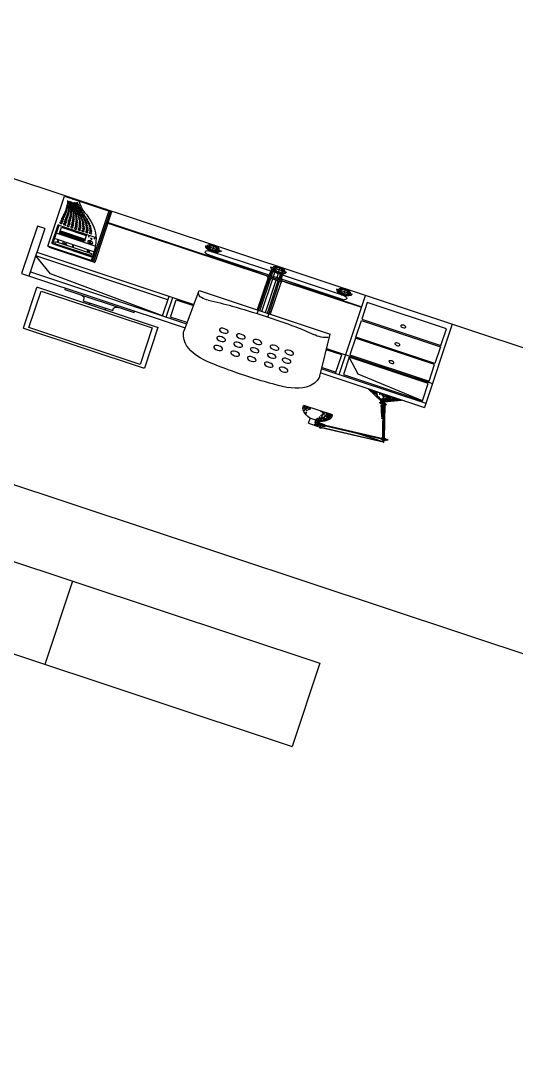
# Model space of a CAD drawing. Header units: millimetres. Extents: x -36495272392165 to 352544598049420, y -228287860276617 to 83349.
# Drawn here: x 188000250837152 to 221165926457458, y -210242029753057 to -140347878556632 of the extents above; entities that cross this region are included whole.
import ezdxf

# ---------------------------------------------------------------- set-up
doc = ezdxf.new("R2010")
doc.units = ezdxf.units.MM
doc.header["$MEASUREMENT"] = 0

# ---------------------------------------------------------------- blocks, each defined once
blk = doc.blocks.new('working_place (2)')
for p, q in [((12431.3, 13632.4), (14631.3, 13632.4)), ((12431.3, 12932.4), (14631.3, 12932.4)), ((46.1, 12349.5), (20372.3, 12349.5)), ((14300, 11142.9), (14300, 11102)), ((14300, 11142.9), (14338.9, 11142.9)), ((14338.9, 11142.9), (14338.9, 11102)), ((14349.6, 11146.8), (14345.5, 11147.4)), ((14346.6, 11144.5), (14345.7, 11129.2)), ((14349.9, 11144.2), (14345.8, 11145)), ((14350.1, 11147.3), (14346, 11147.9)), ((14346.8, 11144.5), (14346, 11129.1)), ((14350.7, 11143.8), (14346.2, 11144.6)), ((14350.4, 11147.5), (14346.3, 11148.2)), ((14346.6, 11148.3), (14351, 11147.7)), ((14348.1, 11144.3), (14348.4, 11129.2)), ((14348.6, 11144.2), (14349.4, 11129.2)), ((14349, 11148), (14349, 11148)), ((14349, 11144), (14349.8, 11129.1)), ((14590.9, 11097.5), (14351.2, 11143.9)), ((14594.9, 11097.7), (14352.2, 11144.6)), ((13145.7, 11137.7), (13145.7, 10797.6)), ((13632.7, 11140.7), (13148.7, 11140.7)), ((13615.7, 11120.7), (13165.7, 11120.7)), ((13165.7, 11120.7), (13165.7, 10814.6)), ((13615.7, 10814.6), (13615.7, 11120.7)), ((13635.7, 10797.6), (13635.7, 11137.7)), ((14338.9, 11102), (14298.8, 11102)), ((14359.7, 11129.2), (14338.9, 11129.2)), ((14360, 11114.4), (14338.9, 11114.4)), ((14359, 11124.2), (14358.7, 11124)), ((14358.7, 11123.9), (14361.3, 11119.8)), ((14361.6, 11120), (14359, 11124.2)), ((14361.3, 11119.8), (14361.6, 11120)), ((14590.6, 11073.8), (14365.2, 11118.3)), ((14492.8, 11093.7), (14365.3, 11118.6)), ((14493.7, 11097.7), (14365.8, 11122.7)), ((14490, 11097.6), (14365.9, 11121.9)), ((14494, 11097.7), (14490, 11097.6)), ((14490, 11095.3), (14493.7, 11095.2)), ((14591, 11074.2), (14492.8, 11093.7)), ((14496.4, 11095.2), (14496.3, 11097.3)), ((14498.7, 11095.1), (14498.6, 11097.4)), ((14501, 11095.1), (14500.9, 11097.4)), ((14591.8, 11077.4), (14503.1, 11095)), ((14503.3, 11095), (14503.2, 11097.4)), ((14505.5, 11094.9), (14505.4, 11097.5)), ((14507.8, 11094.9), (14507.7, 11097.5)), ((14591.6, 11078.3), (14507.8, 11094.9)), ((14510.1, 11094.8), (14510, 11097.5)), ((14512.4, 11094.8), (14512.3, 11097.5)), ((14514.6, 11094.7), (14514.5, 11097.5)), ((14516.9, 11094.7), (14516.8, 11097.6)), ((14519.2, 11094.6), (14519.1, 11097.6)), ((14521.5, 11094.6), (14521.4, 11097.6)), ((14523.8, 11094.6), (14523.6, 11097.6)), ((14526, 11094.5), (14525.9, 11097.6)), ((14528.3, 11094.5), (14528.2, 11097.6)), ((14530.6, 11094.5), (14530.5, 11097.7)), ((14532.9, 11094.5), (14532.7, 11097.7)), ((14535.1, 11094.5), (14535, 11097.7)), ((14537.4, 11094.5), (14537.3, 11097.7)), ((14539.7, 11094.5), (14539.6, 11097.7)), ((14542, 11094.5), (14541.8, 11097.7)), ((14544.2, 11094.5), (14544.1, 11097.7)), ((14546.5, 11094.5), (14546.4, 11097.7)), ((14548.8, 11094.5), (14548.7, 11097.7)), ((14589.1, 11071.1), (14549.1, 10810.4)), ((14589.5, 11071), (14549.5, 10810.3)), ((14590.1, 11070.8), (14550.1, 10810.2)), ((14551.1, 11094.5), (14550.9, 11097.7)), ((14591.1, 11070.5), (14551.2, 10809.9)), ((14553.3, 11094.5), (14553.2, 11097.7)), ((14594.4, 11069.7), (14554.5, 10809.2)), ((14595.2, 11069.5), (14555.4, 10808.9)), ((14555.6, 11094.6), (14555.5, 11097.7)), ((14596.2, 11069.3), (14556.2, 10808.2)), ((14557.9, 11094.6), (14557.8, 11097.7)), ((14560.2, 11094.6), (14560.1, 11097.7)), ((14562.4, 11094.7), (14562.3, 11097.7)), ((14564.7, 11094.7), (14564.6, 11097.7)), ((14567, 11094.8), (14566.9, 11097.7)), ((14569.3, 11094.8), (14569.2, 11097.7)), ((14571.5, 11094.9), (14571.4, 11097.7)), ((14573.8, 11094.9), (14573.7, 11097.7)), ((14576.1, 11095), (14576, 11097.6)), ((14578.4, 11095.1), (14578.3, 11097.6)), ((14580.6, 11095.1), (14580.5, 11097.6)), ((14582.9, 11095.2), (14582.8, 11097.6)), ((14600.3, 11068.2), (14584.7, 11072.2)), ((14585.2, 11095.3), (14585.1, 11097.6)), ((14586.5, 11082), (14601.7, 11078.5)), ((14587.5, 11095.4), (14587.4, 11097.6)), ((14589.7, 11095.5), (14589.6, 11097.5)), ((14592, 11095.6), (14591.9, 11097.5)), ((14594.1, 11095.7), (14592.3, 11080.7)), ((14594.2, 11095.7), (14592.5, 11080.7)), ((14594.3, 11095.7), (14594.2, 11097.5)), ((14594.6, 11095.5), (14595.1, 11080.1)), ((14595, 11097.8), (14596.3, 11097.7)), ((14595, 11095.1), (14595.8, 11079.9)), ((14596.6, 11095), (14595, 11095.1)), ((14595.2, 11095.1), (14596.1, 11079.8)), ((14602, 11075), (14600.3, 11072.1)), ((14600.3, 11072.1), (14600.6, 11071.9)), ((14600.6, 11071.9), (14602.4, 11074.8)), ((14602.4, 11074.8), (14602, 11075)), ((14609.2, 11070.8), (14604.8, 11070.8)), ((14608.6, 11071), (14604.9, 11071)), ((14608, 11072.3), (14605.4, 11072.3)), ((14609, 11073.5), (14605.5, 11073.5)), ((14376.9, 11020.1), (14260.9, 11020.1)), ((14560.8, 10900.7), (14558.2, 10903.3)), ((14561.6, 10904.8), (14559, 10907.3)), ((14562.3, 10908.9), (14559.9, 10911.3)), ((14563.1, 10913), (14560.8, 10915.3)), ((14563.8, 10917), (14561.6, 10919.2)), ((14562.3, 10920.4), (14566, 10920.4)), ((14553.2, 10860.1), (14550.5, 10862.8)), ((14553.9, 10864.2), (14551.2, 10866.9)), ((14554.7, 10868.2), (14551.9, 10871)), ((14555.5, 10872.3), (14552.7, 10875.1)), ((14556.3, 10876.3), (14553.4, 10879.2)), ((14557, 10880.4), (14554.2, 10883.2)), ((14557.8, 10884.4), (14555, 10887.3)), ((14558.6, 10888.5), (14555.8, 10891.3)), ((14559.3, 10892.6), (14556.6, 10895.3)), ((14560.1, 10896.6), (14557.4, 10899.3)), ((14546.8, 10829.1), (14543.2, 10830.2)), ((14547.1, 10829.5), (14543.4, 10830.7)), ((14547.2, 10827.5), (14543.5, 10828.7)), ((14547.6, 10827.3), (14543.6, 10828.6)), ((14547.5, 10829.8), (14543.8, 10830.9)), ((14547.8, 10829.9), (14544.1, 10831.1)), ((14544.2, 10831.1), (14548.1, 10829.9)), ((14546.5, 10827.6), (14544.8, 10811.4)), ((14547.6, 10831.9), (14545.8, 10833.7)), ((14548.4, 10836), (14546.5, 10837.9)), ((14549.2, 10840), (14547.1, 10842.1)), ((14550, 10844), (14547.8, 10846.2)), ((14547.8, 10827.3), (14548.6, 10810.5)), ((14550.8, 10848), (14548.4, 10850.4)), ((14551.6, 10852.1), (14549.1, 10854.6)), ((14552.4, 10856.1), (14549.8, 10858.7)), ((13148.6, 10794.6), (13632.8, 10794.6)), ((13165.7, 10814.6), (13615.7, 10814.6)), ((13330.7, 10761.7), (13330.7, 10781.7)), ((13330.7, 10781.7), (13450.7, 10781.7)), ((13450.7, 10781.7), (13450.7, 10761.7)), ((14476.8, 10733.5), (14537.7, 10792.6)), ((14552.9, 10798.9), (14537.3, 10802.9)), ((14537.7, 10792.6), (14537.7, 10802.8)), ((14548.6, 10792.6), (14537.7, 10792.6)), ((14539.1, 10812.7), (14554.3, 10809.2)), ((14548.6, 10792.6), (14548.6, 10800)), ((14548.6, 10792.6), (14611.4, 10733.5)), ((14555.3, 10804.7), (14552.1, 10803.5)), ((14552.1, 10803.5), (14552.2, 10803.1)), ((14552.2, 10803.1), (14555.4, 10804.3)), ((14555.4, 10804.3), (14555.3, 10804.7)), ((14560.5, 10808.7), (14556.3, 10808.7)), ((14559.5, 10807.6), (14556.8, 10807.6)), ((14560.1, 10806.2), (14557.7, 10806.2)), ((14560.7, 10806), (14557.8, 10806)), ((13250.7, 10743.7), (13530.7, 10743.7)), ((13250.7, 10743.7), (13250.7, 10731.7)), ((13530.7, 10743.7), (13530.7, 10731.7)), ((13734.8, 10757.1), (13740.9, 10413.3)), ((14284.8, 10757.1), (14270.7, 10413.3)), ((13073.5, 10731.7), (13735.2, 10731.7)), ((13073.5, 10331.7), (13073.5, 10731.7)), ((13103.5, 10331.7), (13103.5, 10731.7)), ((14283.7, 10731.7), (14703.5, 10731.7)), ((14475.8, 10731.7), (14475.8, 10732.6)), ((14611.4, 10733.5), (14476.8, 10733.5)), ((14612.3, 10732.6), (14612.3, 10731.7)), ((14703.5, 10031.7), (14703.5, 10731.7)), ((13103.5, 10696.7), (13735.8, 10696.7)), ((13638.5, 10696.7), (13179.6, 10659.9)), ((13638.5, 10696.7), (13638.5, 10531.7)), ((13653.5, 10696.7), (13653.5, 10531.7)), ((13736, 10686.7), (13668.5, 10686.7)), ((13668.5, 10686.7), (13668.5, 10541.7)), ((14281.9, 10686.7), (14338.5, 10686.7)), ((14282.3, 10696.7), (14703.5, 10696.7)), ((14338.5, 10696.7), (14338.5, 10541.7)), ((14353.5, 10696.7), (14353.5, 10031.7)), ((14368.5, 10686.7), (14688.5, 10686.7)), ((14368.5, 10541.7), (14368.5, 10686.7)), ((14688.5, 10686.7), (14421.8, 10647.9)), ((14688.5, 10686.7), (14688.5, 10541.7)), ((13179.6, 10659.9), (13103.5, 10561.7)), ((14421.8, 10647.9), (14368.5, 10541.7)), ((13638.6, 10561.7), (13103.5, 10561.7)), ((13668.5, 10541.7), (13738.6, 10541.7)), ((14338.5, 10541.7), (14276, 10541.7)), ((14688.5, 10541.7), (14368.5, 10541.7)), ((13103.5, 10531.7), (13738.8, 10531.7)), ((14275.6, 10531.7), (14703.5, 10531.7)), ((14368.5, 10521.7), (14688.5, 10521.7)), ((14368.5, 10381.7), (14368.5, 10521.7)), ((14688.5, 10521.7), (14688.5, 10381.7)), ((13326.7, 10463.1), (13143.6, 10463.1)), ((13311.7, 10413.1), (13311.7, 10463.1)), ((13315.7, 10458.1), (13320.7, 10463.1)), ((13320.7, 10458.1), (13326.7, 10463.1)), ((13326.7, 10038.1), (13326.7, 10463.1)), ((13136.7, 10458.1), (13136.7, 10038.1)), ((13315.7, 10458.1), (13136.7, 10458.1)), ((13146.7, 10273.1), (13146.7, 10423.1)), ((13150.7, 10273.1), (13150.7, 10423.1)), ((13151.7, 10428.1), (13311.7, 10428.1)), ((13151.7, 10424.1), (13311.7, 10424.1)), ((13303.7, 10421.1), (13158.7, 10421.1)), ((13158.7, 10421.1), (13158.7, 10403.1)), ((13303.7, 10403.1), (13303.7, 10421.1)), ((13315.7, 10038.1), (13315.7, 10458.1)), ((13320.7, 10038.1), (13320.7, 10458.1)), ((13981.2, 10442.3), (13981.9, 10140.3)), ((14023.9, 10441.6), (14023.2, 10140.3)), ((13310.7, 10384.1), (13150.7, 10384.1)), ((13158.7, 10403.1), (13303.7, 10403.1)), ((13201.5, 10395), (13186.5, 10395)), ((13186.5, 10395), (13186.5, 10392)), ((13186.5, 10392), (13201.5, 10392)), ((13201.5, 10392), (13201.5, 10395)), ((13740.9, 10413.3), (14270.7, 10413.3)), ((13976.2, 10140.3), (13976.2, 10413.3)), ((13987.2, 10413.3), (13987.2, 10140.3)), ((13995.2, 10413.3), (13995.2, 10140.3)), ((14009.8, 10413.3), (14009.8, 10140.3)), ((14017.8, 10413.3), (14017.8, 10140.3)), ((14028.9, 10140.3), (14028.9, 10413.3)), ((14688.5, 10381.7), (14368.5, 10381.7)), ((14688.5, 10371.7), (14368.5, 10371.7)), ((14368.5, 10371.7), (14368.5, 10231.7)), ((14688.5, 10231.7), (14688.5, 10371.7)), ((13103.5, 10331.7), (13073.5, 10331.7)), ((13309.2, 10339.1), (13150.7, 10339.1)), ((13264.4, 10330.2), (13162.4, 10330.2)), ((13162.4, 10330.2), (13162.4, 10279.3)), ((13163.4, 10310.3), (13263.4, 10310.3)), ((13166.4, 10319.7), (13166.4, 10323.7)), ((13166.4, 10323.7), (13260.4, 10323.7)), ((13166.4, 10322.4), (13167.7, 10323.7)), ((13166.4, 10319.8), (13170.4, 10323.7)), ((13260.4, 10319.7), (13166.4, 10319.7)), ((13169, 10319.7), (13173, 10323.7)), ((13174.3, 10319.7), (13178.3, 10323.7)), ((13177, 10319.7), (13181, 10323.7)), ((13179.6, 10319.7), (13186.3, 10323.7)), ((13183.8, 10316.6), (13180.7, 10316.6)), ((13180.7, 10316.6), (13180.7, 10315.4)), ((13184.9, 10319.7), (13188.9, 10323.7)), ((13187.6, 10319.7), (13191.6, 10323.7)), ((13192.9, 10319.7), (13200.4, 10327.2)), ((13195.5, 10319.7), (13203, 10327.2)), ((13195.7, 10323.7), (13195.7, 10327.2)), ((13195.7, 10325.3), (13197.7, 10327.2)), ((13195.7, 10319.7), (13195.7, 10311.7)), ((13200.8, 10319.7), (13208.3, 10327.2)), ((13203.5, 10319.7), (13211, 10327.2)), ((13206.1, 10319.7), (13213.6, 10327.2)), ((13211.4, 10319.7), (13218.9, 10327.2)), ((13216.8, 10319.7), (13224.2, 10327.2)), ((13222.1, 10319.7), (13229.5, 10327.2)), ((13224.7, 10319.7), (13231.1, 10326.1)), ((13227.4, 10319.7), (13231.4, 10323.7)), ((13231.1, 10327.2), (13231.1, 10323.7)), ((13231.1, 10319.7), (13231.1, 10311.7)), ((13232.7, 10319.7), (13236.7, 10323.7)), ((13238, 10319.7), (13242, 10323.7)), ((13243.3, 10319.7), (13247.3, 10323.7)), ((13255.7, 10316.2), (13247, 10316.2)), ((13247, 10316.2), (13247, 10312.7)), ((13251.2, 10319.7), (13255.2, 10323.7)), ((13253.9, 10319.7), (13257.9, 10323.7)), ((13255.7, 10312.7), (13255.7, 10316.2)), ((13256.5, 10319.7), (13260.4, 10323.6)), ((13259.2, 10319.7), (13260.4, 10321)), ((13263.4, 10280.3), (13263.4, 10329.2)), ((13301.7, 10272.1), (13151.7, 10272.1)), ((13163.4, 10280.3), (13263.4, 10280.3)), ((13272.8, 10281.9), (13274.6, 10283.7)), ((13273.6, 10280.9), (13275.6, 10282.9)), ((13295.8, 10281.9), (13297.6, 10283.7)), ((13296.6, 10280.9), (13298.6, 10282.9)), ((14368.5, 10231.7), (14688.5, 10231.7)), ((14368.5, 10221.7), (14688.5, 10221.7)), ((14368.5, 10081.7), (14368.5, 10221.7)), ((14688.5, 10221.7), (14688.5, 10081.7)), ((13973.2, 10140.3), (14031.9, 10140.3)), ((13973.2, 10132.3), (13973.2, 10140.3)), ((14031.9, 10132.3), (14031.9, 10140.3)), ((13326.7, 10131.7), (13962.8, 10131.7)), ((13326.7, 10126.7), (13876.4, 10126.7)), ((13973.2, 10132.3), (13724.6, 10117.9)), ((13724.6, 10117.9), (14280.4, 10117.9)), ((14031.9, 10132.3), (13973.2, 10132.3)), ((13973.2, 10132.3), (13978.2, 10117.9)), ((13979.3, 10117.9), (13979.3, 10086.6)), ((13981.9, 10132.3), (13981.9, 10086.6)), ((13987.2, 10132.3), (13987.2, 10086.6)), ((13995.2, 10132.3), (13995.2, 10086.6)), ((14006.5, 10032.3), (14009.8, 10132.3)), ((14017.8, 10132.3), (14017.8, 10086.6)), ((14023.2, 10132.3), (14023.2, 10086.6)), ((14031.9, 10132.3), (14026.9, 10117.9)), ((14026.9, 10117.9), (14026.9, 10086.6)), ((14031.9, 10132.3), (14280.4, 10117.9)), ((14042.2, 10131.7), (14353.5, 10131.7)), ((14128.6, 10126.7), (14353.5, 10126.7)), ((14000, 10086.6), (13740.9, 10086.6)), ((13740.9, 10032.3), (13740.9, 10086.6)), ((14012.6, 10086.6), (14264.1, 10086.6)), ((14272.1, 10032.3), (14272.1, 10086.6)), ((14688.5, 10081.7), (14368.5, 10081.7)), ((46.1, 10031.7), (20372.3, 10031.7)), ((13136.7, 10038.1), (13326.7, 10038.1)), ((13156.7, 10033.1), (13154.7, 10038.1)), ((13154.9, 10037.6), (13155.5, 10038.1)), ((13156, 10035), (13159.1, 10038.1)), ((13172.7, 10033.1), (13156.7, 10033.1)), ((13157.6, 10033.1), (13162.6, 10038.1)), ((13161.1, 10033.1), (13166.1, 10038.1)), ((13164.7, 10033.1), (13169.7, 10038.1)), ((13168.2, 10033.1), (13173.2, 10038.1)), ((13171.7, 10033.1), (13173.4, 10034.8)), ((13174.7, 10038.1), (13172.7, 10033.1)), ((13288.7, 10038.1), (13290.7, 10033.1)), ((13291.7, 10033.1), (13290.1, 10034.8)), ((13295.2, 10033.1), (13290.2, 10038.1)), ((13290.7, 10033.1), (13306.7, 10033.1)), ((13298.8, 10033.1), (13293.8, 10038.1)), ((13302.3, 10033.1), (13297.3, 10038.1)), ((13305.8, 10033.1), (13300.8, 10038.1)), ((13307.5, 10035), (13304.4, 10038.1)), ((13306.7, 10033.1), (13308.7, 10038.1)), ((13308.5, 10037.6), (13307.9, 10038.1)), ((13710, 10057.3), (13775.5, 10057.3)), ((14038.8, 10057.3), (13973.3, 10057.3)), ((14304.9, 10057.3), (14239.4, 10057.3))]:
    blk.add_line(p, q)
for points in [[(13631.3, 12932.4), (13631.3, 13632.4)], [(14631.3, 12932.4), (14631.3, 13632.4)], [(13359.1, 10794.6), (13359.1, 10781.7)], [(13422.3, 10794.6), (13422.3, 10781.7)]]:
    blk.add_lwpolyline(points)
for centre, radius in [((13879.8, 10800.4), 17.5), ((13948.7, 10800.4), 17.5), ((14015.6, 10800.4), 17.5), ((14084.4, 10800.4), 17.5), ((14144.7, 10800.4), 17.5), ((13879.8, 10725.3), 17.5), ((13948.7, 10725.3), 17.5), ((14015.6, 10725.3), 17.5), ((14084.4, 10725.3), 17.5), ((14144.7, 10725.3), 17.5), ((13879.8, 10655.9), 17.5), ((13948.7, 10655.9), 17.5), ((14015.6, 10655.9), 17.5), ((14084.4, 10655.9), 17.5), ((14144.7, 10655.9), 17.5), ((14528.5, 10471.7), 10), ((13167.3, 10393.4), 3), ((13285.7, 10320.6), 10), ((13285.7, 10320.6), 3), ((14528.5, 10321.7), 10), ((13274.2, 10282.3), 1.5), ((13285.7, 10292.7), 3), ((13297.2, 10282.3), 1.5), ((13155.8, 10247.2), 5), ((13157, 10229.8), 4.7), ((13170.8, 10250.1), 5), ((13170.2, 10216.1), 4.4), ((13170.8, 10232.1), 4.7), ((13184.2, 10217.8), 4.4), ((13185.8, 10251.8), 5), ((13185.8, 10233.8), 4.7), ((13198.7, 10219), 4.4), ((13200.8, 10253), 5), ((13200.8, 10235), 4.7), ((13213.4, 10219.2), 4.4), ((13215.8, 10253.9), 5), ((13215.8, 10235.9), 4.7), ((13227.9, 10219.2), 4.4), ((13230.2, 10235.9), 4.7), ((13230.8, 10253.9), 5), ((13242, 10219.2), 4.4), ((13245.8, 10253.9), 5), ((13245.5, 10235.9), 4.7), ((13256.5, 10218.3), 4.4), ((13259.7, 10235), 4.7), ((13260.8, 10252.7), 5), ((13269.6, 10216.5), 4.4), ((13273.9, 10232.5), 4.7), ((13275.8, 10250.8), 5), ((13156.3, 10213.2), 4.4), ((13157.4, 10197.7), 4.1), ((13158.3, 10182.7), 3.8), ((13170.2, 10200.6), 4.1), ((13170.9, 10185.6), 3.8), ((13183.9, 10201.3), 4.1), ((13183.9, 10186.8), 3.8), ((13197, 10188), 3.8), ((13198, 10202.4), 4.1), ((13209.8, 10188.2), 3.8), ((13211.7, 10203.4), 4.1), ((13223, 10188.2), 3.8), ((13225.6, 10203.6), 4.1), ((13236.1, 10187.5), 3.8), ((13238.8, 10202.9), 4.1), ((13247.8, 10185.5), 3.8), ((13252.2, 10202), 4.1), ((13259, 10183.5), 3.8), ((13265.2, 10199.6), 4.1), ((14528.5, 10171.7), 10), ((13159.4, 10169.2), 3.5), ((13159.9, 10156.2), 3.2), ((13160.4, 10144.1), 3), ((13170.7, 10158.1), 3.2), ((13170.5, 10145.2), 3), ((13171.1, 10172.1), 3.5), ((13180.6, 10146), 3), ((13182.1, 10159.4), 3.2), ((13183, 10173.3), 3.5), ((13190.1, 10146.5), 3), ((13193, 10160.1), 3.2), ((13194.5, 10174.7), 3.5), ((13200.3, 10146.7), 3), ((13203.1, 10160.1), 3.2), ((13206.4, 10174.4), 3.5), ((13210.2, 10147), 3), ((13214, 10159.7), 3.2), ((13218.4, 10173.7), 3.5), ((13219.9, 10147), 3), ((13224.6, 10160.4), 3.2), ((13229.2, 10145.3), 3), ((13230.5, 10173.5), 3.5), ((13235.7, 10158.8), 3.2), ((13238.2, 10143.2), 3), ((13241.7, 10172.4), 3.5), ((13245.5, 10156.3), 3.2), ((13252.4, 10170.1), 3.5), ((13157.6, 10100.5), 2.2), ((13158.6, 10111.4), 2.4), ((13159.1, 10121.4), 2.6), ((13159.4, 10132.4), 2.8), ((13164.3, 10100.8), 2.2), ((13165.1, 10111.3), 2.4), ((13167.3, 10122.5), 2.6), ((13168.9, 10133.7), 2.8), ((13171.7, 10101.3), 2.2), ((13172.5, 10111.8), 2.4), ((13175.4, 10123.1), 2.6), ((13178.1, 10134.1), 2.8), ((13179.2, 10101.7), 2.2), ((13180, 10112.1), 2.4), ((13183.3, 10122.9), 2.6), ((13186.2, 10101.7), 2.2), ((13186.9, 10134.7), 2.8), ((13187.5, 10112.1), 2.4), ((13191.6, 10122.8), 2.6), ((13193, 10101.1), 2.2), ((13195, 10111.5), 2.4), ((13196.2, 10135), 2.8), ((13200, 10122.8), 2.6), ((13199.6, 10099.7), 2.2), ((13202.8, 10110.5), 2.4), ((13205.3, 10135), 2.8), ((13206.1, 10098.2), 2.2), ((13208.2, 10122.1), 2.6), ((13209.9, 10108.8), 2.4), ((13214, 10134.6), 2.8), ((13216.1, 10120.8), 2.6), ((13217, 10107.3), 2.4), ((13222.9, 10133.2), 2.8), ((13223.3, 10118.9), 2.6), ((13231.1, 10131.1), 2.8), ((13154.1, 10068), 1.4), ((13155.6, 10075.1), 1.6), ((13156.7, 10083.1), 1.8), ((13157.2, 10091.6), 2), ((13159.9, 10068), 1.4), ((13161.1, 10075.2), 1.6), ((13163, 10083.6), 1.8), ((13163.8, 10092.1), 2), ((13165, 10067.6), 1.4), ((13166.5, 10075.2), 1.6), ((13169.1, 10083.8), 1.8), ((13169.8, 10092.3), 2), ((13170.2, 10066.9), 1.4), ((13172.3, 10075), 1.6), ((13174.9, 10083.5), 1.8), ((13176.4, 10091.8), 2), ((13176, 10066.1), 1.4), ((13177.9, 10074.6), 1.6), ((13180.8, 10083.1), 1.8), ((13180.7, 10064.8), 1.4), ((13183.1, 10091.4), 2), ((13183.2, 10073.7), 1.6), ((13185.2, 10062.6), 1.4), ((13186.3, 10082.1), 1.8), ((13188.3, 10071.4), 1.6), ((13189.2, 10090.5), 2), ((13188.9, 10059.3), 1.4), ((13191.7, 10080.9), 1.8), ((13192.5, 10068.5), 1.6), ((13195, 10089.5), 2), ((13196.5, 10065.2), 1.6), ((13197.2, 10078.8), 1.8), ((13201.3, 10087.7), 2), ((13201.9, 10075.1), 1.8), ((13207.2, 10085.6), 2), ((13212.4, 10096.1), 2.2), ((13740.9, 10057.3), 25), ((13740.9, 10057.3), 19.2), ((13740.9, 10057.3), 15), ((14006.5, 10057.3), 25), ((14006.5, 10057.3), 19.2), ((14006.5, 10057.3), 15), ((14272.1, 10057.3), 25), ((14272.1, 10057.3), 19.2), ((14272.1, 10057.3), 15), ((13192.2, 10055.7), 1.4)]:
    blk.add_circle(centre, radius)
for centre, radius, start, end in [((14347.3, 11146.4), 2.04, 108.2141, 238.864), ((14351.9, 11145.6), 2.27, 124.9583, 218.6628), ((14350.9, 11145), 1.18, 264.5064, 279.3544), ((14350.5, 11145.7), 1.99, 284.8549, 76.5547), ((13148.7, 11137.7), 3, 90, 180), ((13632.7, 11137.7), 3, 0, 90), ((14349.1, 11028.9), 88.7, 124.5412, 185.7276), ((14288.6, 11028.9), 88.7, 354.2724, 55.4588), ((14360.9, 11122.3), 8.07, 133.4347, 257.0881), ((14359.7, 11119.5), 9.67, 88.2936, 116.0791), ((14364.4, 11121.8), 6.27, 135.4245, 228.7448), ((14359.6, 11123.7), 4.14, 86.0909, 105.22), ((14360, 11118.9), 4.54, 259.5073, 289.2033), ((14358.2, 11121.6), 7.73, 295.1908, 76.8044), ((14358.4, 11121.4), 6.58, 299.0559, 76.7063), ((14375.1, 11118.5), 3.03, 303.9456, 38.1534), ((14376.2, 11118.3), 2.74, 297.0807, 45.6387), ((14494.1, 11096.5), 1.25, 102.8133, 262.7401), ((14493.9, 11096.9), 0.76, 70.4768, 100.1728), ((14493.6, 11096.5), 1.29, 282.8757, 64.4893), ((14539.7, 12310.3), 1215.9, 267.8572, 272.5857), ((14551.2, 7144.7), 3953, 89.3709, 90.8241), ((14580.2, 11079.9), 5.78, 163.0824, 212.3312), ((14580.8, 11079.8), 5.78, 163.0361, 212.2729), ((14587.9, 11076.7), 5.51, 193.4802, 234.9945), ((14587.9, 11076.7), 5.51, 104.3447, 144.5928), ((14596.3, 11052.2), 11.4, 105.0445, 143.2765), ((14595.3, 11053.8), 9.84, 101.0298, 144.4173), ((14588, 11076.7), 3.89, 312.1606, 24.1418), ((14596.4, 11097.1), 0.623, 75.0838, 230.6155), ((14596.5, 11095.8), 0.829, 258.8158, 288.5119), ((14595.7, 11096.3), 1.67, 312.1456, 58.4667), ((14601.3, 11075.5), 3.08, 66.4116, 240.0693), ((14604, 11072.8), 4.57, 118.5634, 222.9145), ((14600.9, 11071.3), 3.19, 245.7889, 275.4849), ((14600.1, 11073.5), 5.43, 281.4724, 63.086), ((14609, 11072.7), 0.8, 80.7373, 254.3933), ((14609.2, 11071.6), 0.829, 260.1146, 289.8107), ((14608.8, 11072.1), 1.41, 295.7981, 77.4117), ((14009.8, 9930.1), 1011.9, 82.423, 97.577), ((13886.7, 10789.4), 144.1, 94.1141, 149.9619), ((14132.9, 10789.4), 144.1, 30.0381, 85.8859), ((15755.8, 10654.5), 1223.1, 167.4534, 171.7162), ((10304.1, 11683.6), 4328.1, 348.6283, 349.8412), ((14562.2, 10921.6), 1.41, 102.5883, 244.2019), ((14561.6, 10921.6), 1.44, 285.5154, 99.2257), ((14561.8, 10921.1), 0.829, 250.1893, 279.8854), ((13977.9, 10749.7), 243.3, 152.6148, 178.2622), ((14041.6, 10749.7), 243.3, 1.7378, 27.3852), ((14544.5, 10829.7), 1.43, 100.7093, 231.3592), ((14548, 10829.2), 0.8, 62.7763, 236.6316), ((14547.8, 10828.1), 0.829, 242.1536, 271.8496), ((14547.6, 10828.7), 1.41, 277.8371, 59.4507), ((14571, 10823.8), 20.3, 186.7188, 217.4586), ((14570.3, 10823.6), 19.4, 183.7367, 217.4743), ((13148.7, 10797.6), 3, 180, 268.2635), ((13632.7, 10797.6), 3, 271.7365, 0), ((14540.4, 10807.4), 5.51, 104.3447, 234.9945), ((14553.9, 10806.2), 3.08, 66.4116, 240.0693), ((14556.5, 10803.5), 4.57, 118.5634, 222.9145), ((14553.4, 10802), 3.19, 245.7889, 275.4849), ((14552.6, 10804.2), 5.43, 281.4724, 63.086), ((14560.5, 10807.9), 0.8, 80.7373, 254.3933), ((14560.6, 10806.8), 0.829, 260.1146, 289.8107), ((14560.3, 10807.3), 1.41, 295.7981, 77.4117), ((13311.9, 10762.5), 18.9, 266.4767, 357.4977), ((13469.6, 10762.5), 18.9, 182.5023, 273.5233), ((14476.8, 10732.6), 0.91, 90, 180), ((14611.4, 10732.6), 0.91, 0, 90), ((13144.2, 10457.6), 5.55, 96.2858, 174.631), ((13773.4, 10435), 30.4, 65.5394, 174.3584), ((14025.1, 11679.9), 1240.5, 258.888, 263.2818), ((14228.3, 10406.1), 54.6, 42.96, 107.8904), ((13151.7, 10423.1), 5, 90, 180), ((13151.7, 10423.1), 1, 90, 180), ((13740.5, 10443.2), 5.82, 269.7767, 297.3477), ((14029.8, 12213), 1771.4, 265.1477, 273.4689), ((14000.5, 11433.8), 998.4, 277.8594, 282.2048), ((12376.8, 10408.3), 934.9, 352.0414, 0.2988), ((13151.7, 10273.1), 5, 180, 270), ((13151.7, 10273.1), 1, 180, 270), ((12948.4, 10331.7), 358.2, 324.5046, 351.5173), ((13434.6, 9970.4), 247.7, 141.7535, 164.1178), ((13734.1, 10103.3), 17.4, 123.0936, 293.0133), ((14270.9, 10103.3), 17.4, 246.9867, 56.9064), ((13740.9, 10057.3), 30, 0, 180), ((14006.3, 10057.3), 30, 0, 180), ((14272.1, 10056.6), 30, 1.2795, 178.7205)]:
    blk.add_arc(centre, radius, start, end)
for centre, major_axis, ratio in [((13227.5, 10393.4), (-3.05, 0), 0.185097), ((13290.1, 10393.5), (-6.11, 0), 0.303759)]:
    blk.add_ellipse(centre, major_axis=major_axis, ratio=ratio)
for points, knots in [([(14361.6, 11115.7), (14361.1, 11115.6), (14360.6, 11115.7), (14359.4, 11115.8), (14358.6, 11116.1), (14357.4, 11117.2), (14356.9, 11117.9), (14355.9, 11119.3), (14355.5, 11120.2), (14355.2, 11122.1), (14355.3, 11123.1), (14355.6, 11124.4), (14356, 11125.2), (14356.6, 11126.4), (14357, 11126.9), (14357.8, 11127.4), (14358.1, 11127.6), (14358.5, 11127.7)], [3.294068, 3.294068, 3.294068, 3.294068, 3.647859, 3.647859, 4.043866, 4.043866, 4.439873, 4.439873, 4.83588, 4.83588, 5.231886, 5.231886, 5.627893, 5.627893, 6.0239, 6.0239, 6.283185, 6.283185, 6.283185, 6.283185]), ([(14601.4, 11068.9), (14601.1, 11068.9), (14600.7, 11069), (14600, 11069.3), (14599.4, 11069.7), (14598.8, 11070.6), (14598.6, 11071.1), (14598.2, 11072.3), (14598, 11072.9), (14598.1, 11074.3), (14598.4, 11074.9), (14598.8, 11075.8), (14599.2, 11076.3), (14599.8, 11077), (14600.2, 11077.2), (14600.8, 11077.5), (14601, 11077.6), (14601.3, 11077.6)], [3.294068, 3.294068, 3.294068, 3.294068, 3.647859, 3.647859, 4.043866, 4.043866, 4.439873, 4.439873, 4.83588, 4.83588, 5.231886, 5.231886, 5.627893, 5.627893, 6.0239, 6.0239, 6.283185, 6.283185, 6.283185, 6.283185]), ([(14609.5, 11071), (14609.4, 11071), (14609.3, 11071), (14609.1, 11071), (14608.9, 11071.1), (14608.7, 11071.3), (14608.6, 11071.4), (14608.4, 11071.6), (14608.3, 11071.8), (14608.3, 11072.1), (14608.3, 11072.3), (14608.4, 11072.6), (14608.4, 11072.7), (14608.5, 11072.9), (14608.6, 11073), (14608.8, 11073.1), (14608.8, 11073.2), (14608.9, 11073.2)], [3.294068, 3.294068, 3.294068, 3.294068, 3.647859, 3.647859, 4.043866, 4.043866, 4.439873, 4.439873, 4.83588, 4.83588, 5.231886, 5.231886, 5.627893, 5.627893, 6.0239, 6.0239, 6.283185, 6.283185, 6.283185, 6.283185]), ([(14561.5, 10920.5), (14561.6, 10920.5), (14561.7, 10920.5), (14561.9, 10920.5), (14562.1, 10920.6), (14562.3, 10920.8), (14562.4, 10920.9), (14562.6, 10921.1), (14562.7, 10921.3), (14562.7, 10921.6), (14562.7, 10921.8), (14562.6, 10922.1), (14562.6, 10922.2), (14562.5, 10922.4), (14562.4, 10922.5), (14562.3, 10922.6), (14562.2, 10922.6), (14562.1, 10922.7)], [3.294068, 3.294068, 3.294068, 3.294068, 3.647859, 3.647859, 4.043866, 4.043866, 4.439873, 4.439873, 4.83588, 4.83588, 5.231886, 5.231886, 5.627893, 5.627893, 6.0239, 6.0239, 6.283185, 6.283185, 6.283185, 6.283185]), ([(14547.9, 10827.4), (14547.8, 10827.5), (14547.7, 10827.5), (14547.5, 10827.6), (14547.4, 10827.7), (14547.2, 10827.9), (14547.2, 10828.1), (14547.1, 10828.4), (14547.1, 10828.5), (14547.1, 10828.9), (14547.2, 10829.1), (14547.3, 10829.3), (14547.4, 10829.4), (14547.6, 10829.6), (14547.7, 10829.6), (14547.9, 10829.7), (14547.9, 10829.7), (14548, 10829.7), (14548, 10829.7), (14548, 10829.7), (14548, 10829.7)], [3.294068, 3.294068, 3.294068, 3.294068, 3.647859, 3.647859, 4.043866, 4.043866, 4.439873, 4.439873, 4.83588, 4.83588, 5.231886, 5.231886, 5.627893, 5.627893, 6.0239, 6.0239, 6.283185, 6.283185, 6.283185, 6.295262, 6.295262, 6.295262, 6.295262]), ([(14553.9, 10799.6), (14553.6, 10799.6), (14553.3, 10799.7), (14552.5, 10800), (14552, 10800.4), (14551.4, 10801.3), (14551.1, 10801.8), (14550.7, 10803), (14550.6, 10803.6), (14550.7, 10805), (14550.9, 10805.6), (14551.3, 10806.5), (14551.7, 10807), (14552.4, 10807.7), (14552.7, 10807.9), (14553.3, 10808.2), (14553.6, 10808.2), (14553.8, 10808.3)], [3.294068, 3.294068, 3.294068, 3.294068, 3.647859, 3.647859, 4.043866, 4.043866, 4.439873, 4.439873, 4.83588, 4.83588, 5.231886, 5.231886, 5.627893, 5.627893, 6.0239, 6.0239, 6.283185, 6.283185, 6.283185, 6.283185]), ([(14560.9, 10806.3), (14560.8, 10806.2), (14560.7, 10806.2), (14560.5, 10806.3), (14560.4, 10806.3), (14560.2, 10806.5), (14560.1, 10806.6), (14559.9, 10806.9), (14559.8, 10807.1), (14559.8, 10807.4), (14559.8, 10807.6), (14559.8, 10807.8), (14559.9, 10808), (14560, 10808.2), (14560.1, 10808.3), (14560.2, 10808.4), (14560.3, 10808.4), (14560.3, 10808.4)], [3.294068, 3.294068, 3.294068, 3.294068, 3.647859, 3.647859, 4.043866, 4.043866, 4.439873, 4.439873, 4.83588, 4.83588, 5.231886, 5.231886, 5.627893, 5.627893, 6.0239, 6.0239, 6.283185, 6.283185, 6.283185, 6.283185])]:
    blk.add_open_spline(points, degree=3, knots=knots)
for points in [[(14358.5, 11127.7), (14358.5, 11127.7), (14358.5, 11127.7), (14358.5, 11127.7)], [(14493.7, 11095.5), (14493.7, 11095.5), (14493.7, 11095.5), (14493.7, 11095.5)], [(14601.3, 11077.6), (14601.3, 11077.6), (14601.3, 11077.6), (14601.3, 11077.6)], [(14608.9, 11073.2), (14608.9, 11073.2), (14608.9, 11073.2), (14608.9, 11073.2)], [(14562.1, 10922.7), (14562.1, 10922.7), (14562.1, 10922.7), (14562.1, 10922.7)], [(14553.8, 10808.3), (14553.8, 10808.3), (14553.9, 10808.3), (14553.9, 10808.3)], [(14560.3, 10808.4), (14560.3, 10808.4), (14560.3, 10808.4), (14560.4, 10808.4)]]:
    blk.add_open_spline(points, degree=3)
for p in [(14323.2, 11121.6), (14323.2, 11110.7), (14324.7, 11135.5), (14327.8, 11130.9), (14327.8, 11127.8), (14329.4, 11137.1), (14329.4, 11120), (14329.4, 11109.2), (14329.4, 11104.5), (14330.9, 11101.4), (14332.5, 11134), (14332.5, 11112.3), (14332.5, 11106.1), (14334, 11130.9), (14334, 11123.1), (14334, 11120), (14334, 11115.4), (14335.6, 11138.6), (14335.6, 11134), (14335.6, 11120), (14335.6, 11112.3), (14335.6, 11106.1), (14337.1, 11103), (14339.5, 11123.2), (14339.7, 11115.4), (14339.8, 11128.7), (14342, 11128.2), (14342.5, 11114.9), (14342.9, 11124.9), (14346.1, 11127), (14347.3, 11128.2), (14348.2, 11114.4), (14351, 11126.3), (14352.7, 11115.5), (14355.2, 11128.6), (14356.7, 11114.6), (14278.2, 11076.6), (14278.2, 11068.8), (14323.2, 11098.3), (14323.2, 11095.2), (14324.7, 11090.6), (14326.3, 11093.7), (14327.8, 11082.8), (14332.5, 11070.4), (14334, 11090.6), (14334, 11079.7), (14335.6, 11082.8), (14337.1, 11096.8), (14340.2, 11072), (14340.2, 11064.2), (14341.8, 11096.8), (14341.8, 11089), (14341.8, 11079.7), (14343.3, 11062.6), (14344.9, 11064.2), (14346.5, 11087.5), (14346.5, 11072), (14349.6, 11082.8), (14351.1, 11085.9), (14351.1, 11064.2), (14352.7, 11075.1), (14354.2, 11078.2), (14355.8, 11079.7), (14355.8, 11073.5), (14357.3, 11067.3), (14358.9, 11068.8), (14358.9, 11062.6), (14360.4, 11073.5), (14360.4, 11062.6), (14362, 11068.8), (14363.5, 11065.7), (14584.7, 11072.3), (14585.2, 11073.2), (14588.7, 11073), (14588.9, 11081), (14589.4, 11071.5), (14594, 11077.1), (14594.5, 11070.2), (14594.8, 11078.8), (14595.7, 11071.1), (14597.1, 11076.8), (14599.6, 11078.8), (14264.2, 11037.8), (14264.2, 11023.9), (14267.3, 11028.5), (14270.4, 11054.9), (14270.4, 11042.5), (14270.4, 11037.8), (14270.4, 11023.9), (14271.9, 11047.1), (14271.9, 11022.3), (14275, 11030.1), (14275, 11025.4), (14276.6, 11037.8), (14278.2, 11050.2), (14278.2, 11030.1), (14278.2, 11022.3), (14282.8, 11023.9), (14284.4, 11039.4), (14285.9, 11033.2), (14285.9, 11023.9), (14289, 11028.5), (14332.5, 11022.3), (14337.1, 11053.3), (14337.1, 11023.9), (14340.2, 11048.7), (14340.2, 11039.4), (14341.8, 11028.5), (14343.3, 11039.4), (14343.3, 11023.9), (14346.5, 11033.2), (14351.1, 11053.3), (14351.1, 11044), (14352.7, 11048.7), (14352.7, 11028.5), (14354.2, 11022.3), (14355.8, 11031.6), (14357.3, 11044), (14357.3, 11025.4), (14360.4, 11050.2), (14360.4, 11040.9), (14360.4, 11030.1), (14362, 11054.9), (14362, 11034.7), (14363.5, 11025.4), (14366.6, 11048.7), (14366.6, 11047.1), (14366.6, 11034.7), (14368.2, 11058), (14368.2, 11053.3), (14368.2, 11027), (14369.7, 11039.4), (14369.7, 11030.1), (14369.7, 11022.3), (14371.3, 11045.6), (14371.3, 11037.8), (14374.4, 11040.9), (14374.4, 11031.6), (14374.4, 11025.4), (14547.5, 10826.6), (14529, 10781.7), (14531.3, 10782.5), (14534.2, 10783.9), (14535.6, 10786.7), (14535.9, 10788.7), (14538, 10781.9), (14538.1, 10799.9), (14538.4, 10797.2), (14539.8, 10810.8), (14540.1, 10803.2), (14540.7, 10781.2), (14542, 10785.9), (14542.4, 10789.1), (14542.5, 10810.5), (14543.5, 10801.8), (14544.8, 10807.1), (14545, 10794.2), (14545.6, 10788.4), (14545.6, 10785.5), (14547.3, 10798.4), (14547.3, 10793), (14547.8, 10810.1), (14548, 10818.5), (14548.1, 10814.9), (14549.9, 10807.4), (14552, 10809.6), (14552.6, 10785.5), (14555.5, 10784.4), (14557.2, 10781.2), (14489.3, 10741.7), (14492.5, 10744.5), (14498.7, 10749.8), (14503.2, 10744.7), (14504.8, 10758.7), (14506.3, 10746.3), (14507.9, 10752.5), (14507.9, 10741.6), (14511, 10743.2), (14513.6, 10749.2), (14514.5, 10753.9), (14515.7, 10757.1), (14517.2, 10761.4), (14518.7, 10767), (14519.2, 10773.1), (14520.1, 10769.8), (14523.3, 10775.9), (14524.3, 10768.4), (14524.4, 10743.3), (14524.4, 10741.9), (14526.7, 10770.6), (14527.1, 10776.8), (14531.7, 10776.8), (14534.3, 10740.5), (14535.7, 10747.5), (14537.8, 10776), (14541.3, 10753.1), (14542.7, 10768.6), (14542.7, 10758.8), (14543.5, 10776.3), (14545.6, 10748.9), (14547.4, 10747.9), (14548.4, 10772.9), (14548.4, 10767.2), (14549.5, 10778.6), (14550.1, 10776.9), (14551, 10765), (14551.2, 10775.7), (14551.2, 10770), (14551.4, 10741.6), (14552.9, 10760.5), (14552.9, 10757.1), (14552.9, 10743.2), (14554, 10779.9), (14555.4, 10774.3), (14555.9, 10752), (14556.5, 10759.9), (14556.8, 10768.6), (14557.6, 10754), (14557.6, 10744.7), (14559.7, 10765.8), (14561.1, 10770), (14561.1, 10763), (14561.1, 10757.4), (14561.1, 10748.9), (14561.9, 10778.9), (14562.5, 10741.9), (14563.6, 10775.2), (14563.8, 10747.8), (14566.2, 10774.8), (14566.7, 10770), (14566.9, 10760.3), (14566.9, 10744.7), (14568.9, 10757.5), (14570.4, 10748.6), (14570.9, 10764.4), (14573.1, 10754), (14573.8, 10760.2), (14576.6, 10761.6), (14576.6, 10757.4), (14577.7, 10746.3), (14577.7, 10741.6), (14579.3, 10750.9), (14580.8, 10754.6), (14582.2, 10751.7), (14584, 10743.2), (14588.6, 10749.4), (14590.2, 10744.7), (14593.3, 10743.2), (14593.3, 10741.6), (14596.4, 10743.2), (14601.2, 10740.7), (14479.9, 10734.7), (14482.2, 10735.5), (14489.7, 10734), (14493.8, 10734.5), (14493.9, 10740.1), (14495.5, 10740.1), (14495.5, 10737), (14501.7, 10737), (14503.2, 10738.5), (14510, 10737.2), (14511.1, 10734), (14512.8, 10740), (14525, 10735.4), (14531.2, 10737), (14537.4, 10733.9), (14538.9, 10738.5), (14543.6, 10737), (14547, 10737.7), (14549.9, 10740), (14551.6, 10737.2), (14559.1, 10735.4), (14565.3, 10735.1), (14566.9, 10740.1), (14570, 10733.9), (14574.6, 10737), (14577.7, 10737), (14582.4, 10737), (14584, 10740.1), (14587.1, 10737), (14590.2, 10740.1), (14594.6, 10735.1), (14598.6, 10739.7), (14598.8, 10735.1), (14601, 10735.4), (14607.2, 10735.3)]:
    blk.add_point(p)

msp = doc.modelspace()

# ---------------------------------------------------------------- block references
at = {"color": 7, "xscale": -17440635077.23526, "yscale": 8388791957.977852, "zscale": 17440635077.23526, "rotation": 161.6396296788874}
msp.add_blockref('working_place (2)', (-18538461.3, -8837506.7), dxfattribs=at)

doc.saveas('drawing.dxf')
